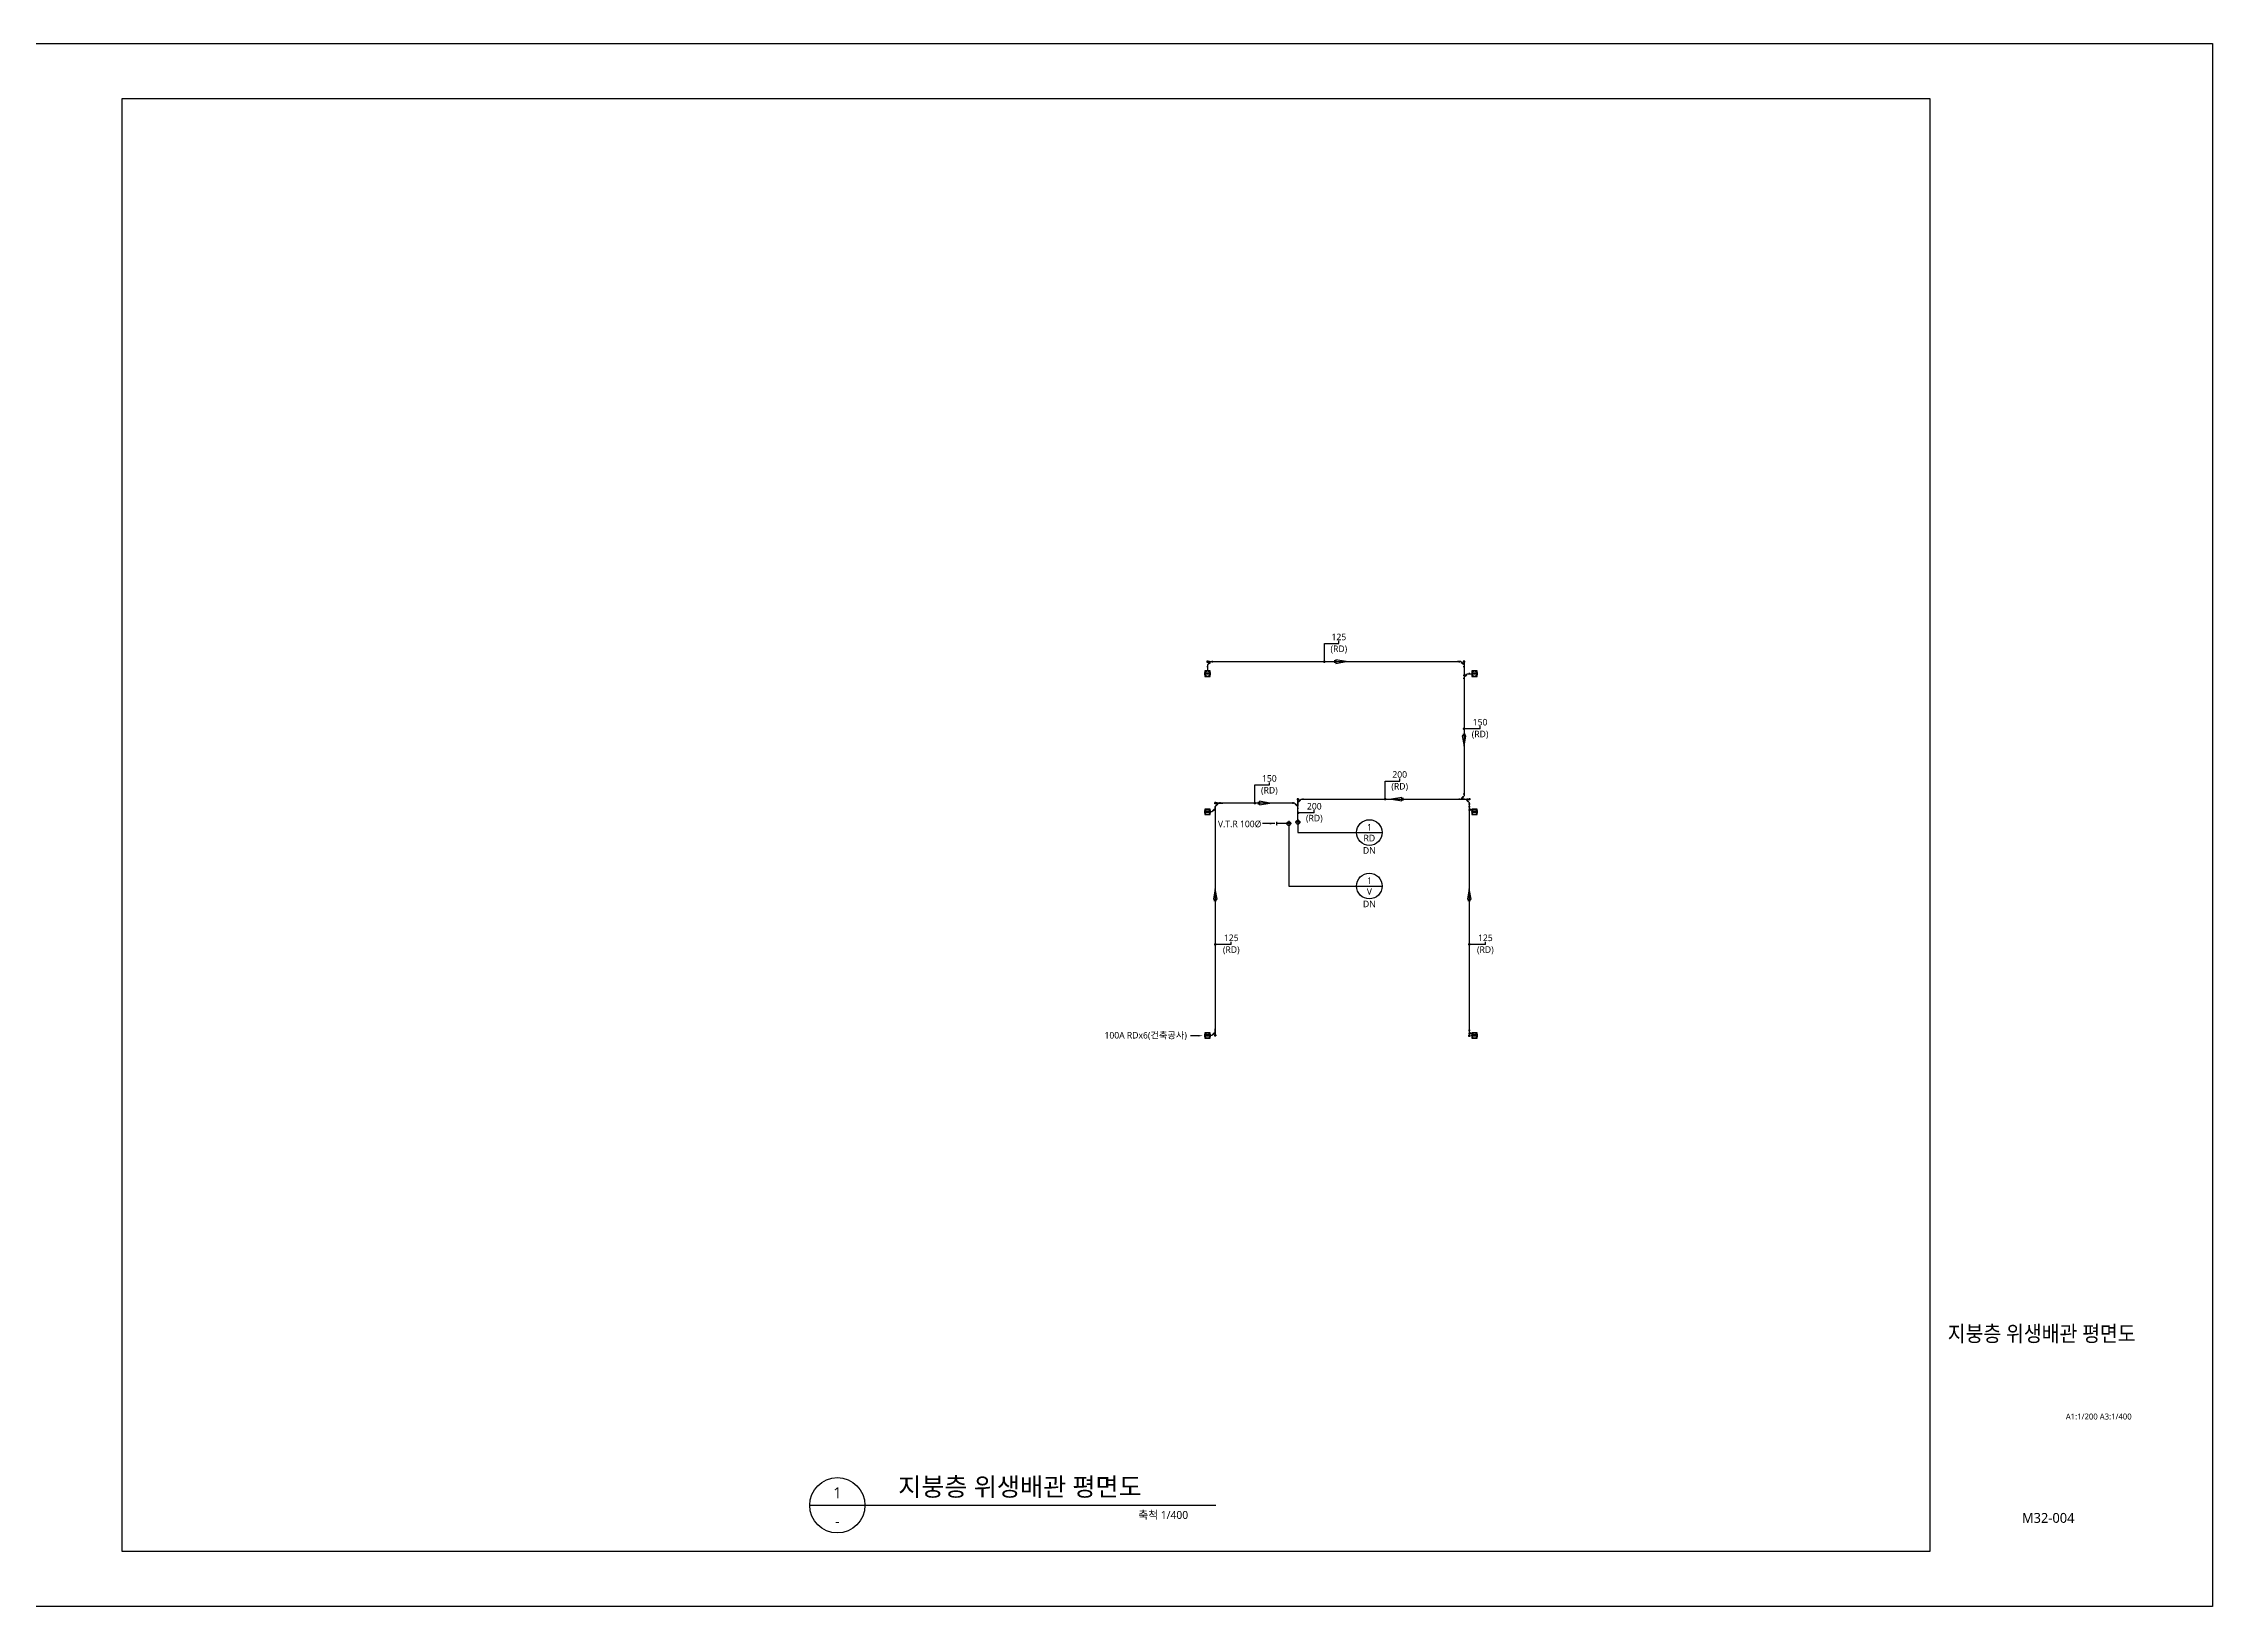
# Model space of a CAD drawing. Header units: millimetres. Extents: x -106634 to 504600, y 0 to 118800.
# Drawn here: x 339718 to 504600, y 0 to 118800 of the extents above; entities that cross this region are included whole.
import ezdxf
from ezdxf.enums import TextEntityAlignment as Align

# ---------------------------------------------------------------- set-up
doc = ezdxf.new("R2010")
doc.units = ezdxf.units.MM
doc.header["$LTSCALE"] = 200
doc.layers.get('DEFPOINTS').update_dxf_attribs({"color": 137})
for name, color, linetype in [('AA-MKXS', 3, 'Continuous'), ('DI', 1, 'Continuous'), ('PIPE', 3, 'Continuous'), ('SD', 4, 'Continuous'), ('TE', 2, 'Continuous'), ('TEXT', 3, 'Continuous'), ('WALL-D', 3, 'Continuous')]:
    doc.layers.add(name, color=color, linetype=linetype)
doc.styles.add('SUNJIN', font='malgun.ttf')
doc.styles.add('스타일1', font='malgun.ttf')

# ---------------------------------------------------------------- blocks, each defined once
blk = doc.blocks.new('sheet-line')
at = {"layer": 'DEFPOINTS'}
blk.add_lwpolyline([(168200, -356400), (0, -356400), (0, -237600), (168200, -237600)], close=True, dxfattribs=at)
blk = doc.blocks.new('A$C5256647F')
at = {"layer": 'SD', "color": 1}
for p, q in [((2.46, 1.55), (0.04, 1.55)), ((2.46, 0.95), (0.04, 0.95))]:
    blk.add_line(p, q, dxfattribs=at)
at = {"layer": 'SD', "color": 2}
blk.add_lwpolyline([(2.5, 2.5), (0, 2.5), (0, 0), (2.5, 0)], close=True, dxfattribs=at)
blk.add_circle((1.25, 1.25), 1.25, dxfattribs=at)
blk = doc.blocks.new('A$C157C1C89')
at = {"layer": 'SD', "color": 2}
for p, q in [((0, 1.3), (1, 2.3)), ((0.1, 1.4), (0.1, 0)), ((3.1, 1.4), (3.1, 0))]:
    blk.add_line(p, q, dxfattribs=at)
blk = doc.blocks.new('A$C08061792')
at = {"layer": 'SD', "color": 2}
for p, q in [((0, 3.1), (1.4, 3.1)), ((2.3, 1), (1.3, 0))]:
    blk.add_line(p, q, dxfattribs=at)
blk = doc.blocks.new('A$C3715618A')
at = {"layer": 'SD', "color": 2}
for p, q in [((0, 0.4), (0, 1.7)), ((0.6, 0), (0.6, 2.1))]:
    blk.add_line(p, q, dxfattribs=at)
blk = doc.blocks.new('A$C1AEA35FA')
at = {"layer": 'PIPE', "color": 2}
blk.add_line((0, 0.22), (0, 1.42), dxfattribs=at)
blk.add_lwpolyline([(0.62, 1.65), (5.32, 0.82), (0.62, 0)], close=True, dxfattribs=at)
blk = doc.blocks.new('A$C30F65513')
at = {"layer": 'PIPE', "color": 1}
for p, q in [((2.8, 1.4), (0, 1.4)), ((1.4, 2.8), (1.4, 0))]:
    blk.add_line(p, q, dxfattribs=at)
at = {"layer": 'PIPE'}
blk.add_circle((1.4, 1.4), 1, dxfattribs=at)

msp = doc.modelspace()

# ---------------------------------------------------------------- linework, layer by layer
at = {"layer": 'AA-MKXS', "color": 7}
msp.add_line((397966, 7700), (428830, 7700), dxfattribs=at)
msp.add_circle((400067, 7700), 2100, dxfattribs=at)
at = {"layer": 'DEFPOINTS'}
msp.add_lwpolyline([(345700, 114600), (483100, 114600), (483100, 4200), (345700, 4200)], close=True, dxfattribs=at)
msp.add_lwpolyline([(345700, 114600), (483100, 114600), (483100, 4200), (345700, 4200)], close=True, dxfattribs=at)
at = {"layer": 'DI'}
for p, q in [((437085, 71815), (437085, 73192)), ((437085, 73192), (438185, 73192)), ((438185, 73192), (438185, 73392)), ((448921, 66714), (447700, 66714)), ((448921, 66714), (448921, 66914)), ((441711, 61363), (441711, 62740)), ((441711, 62740), (442811, 62740)), ((442811, 62740), (442811, 62940)), ((431804, 61063), (431804, 62440)), ((431804, 62440), (432904, 62440)), ((432904, 62440), (432904, 62640)), ((436321, 60325), (435100, 60325)), ((436321, 60325), (436321, 60525)), ((430008, 50327), (428787, 50327)), ((430008, 50327), (430008, 50527)), ((449321, 50327), (448100, 50327)), ((449321, 50327), (449321, 50527))]:
    msp.add_line(p, q, dxfattribs=at)
at = {"layer": 'DI', "const_width": 100}
for points in [[(437035, 71815, -1), (437135, 71815, -1)], [(447650, 66714, 1), (447750, 66714, 1)], [(431754, 61063, -1), (431854, 61063, -1)], [(441661, 61363, -1), (441761, 61363, -1)], [(435050, 60325, 1), (435150, 60325, 1)], [(428737, 50327, 1), (428837, 50327, 1)], [(448050, 50327, 1), (448150, 50327, 1)]]:
    msp.add_lwpolyline(points, format="xyb", close=True, dxfattribs=at)
at = {"layer": 'PIPE', "color": 4}
for p, q in [((428200, 71815), (447450, 71815)), ((447700, 71815), (447700, 61613)), ((434822, 61063), (428787, 61063)), ((435072, 59613), (435072, 61363)), ((435322, 61363), (448100, 61363)), ((448100, 61113), (448100, 43400)), ((428787, 60563), (428787, 43400))]:
    msp.add_line(p, q, dxfattribs=at)
at = {"layer": 'PIPE', "color": 1}
for p, q in [((433319, 59509), (432383, 59509)), ((427471, 43387), (426897, 43387))]:
    msp.add_line(p, q, dxfattribs=at)
at = {"layer": 'PIPE', "color": 7}
for p, q in [((433458, 59610), (433458, 59410)), ((433458, 59610), (433508, 59610)), ((434381, 59510), (433458, 59510)), ((433458, 59410), (433508, 59410))]:
    msp.add_line(p, q, dxfattribs=at)
at = {"layer": 'PIPE', "color": 1}
for points in [[(432930, 59574), (432930, 59444), (433319, 59509)], [(427471, 43452), (427471, 43322), (427860, 43387)]]:
    msp.add_solid(points, dxfattribs=at)
at = {"layer": 'SD'}
for p, q in [((428200, 71815), (428783, 71815)), ((428450, 71815), (428200, 71565)), ((428200, 71565), (428200, 71108)), ((447450, 71815), (447213, 71815)), ((447700, 71565), (447450, 71815)), ((447700, 71815), (447700, 71544)), ((447700, 70900), (447700, 70379)), ((447700, 70650), (447950, 70900)), ((447950, 70900), (448292, 70900)), ((428787, 61063), (429370, 61063)), ((429037, 61063), (428787, 60813)), ((435072, 60813), (434822, 61063)), ((435072, 61363), (435072, 60842)), ((435072, 61113), (435322, 61363)), ((435322, 61363), (435559, 61363)), ((447450, 61363), (447700, 61613)), ((447850, 61363), (448100, 61113)), ((448100, 61363), (448100, 61363)), ((448100, 61113), (448100, 60876)), ((448100, 61113), (448100, 60876)), ((428537, 60400), (428200, 60400)), ((428787, 60650), (428537, 60400)), ((428787, 60813), (428787, 60576)), ((448100, 60650), (448500, 60400)), ((428537, 43400), (428200, 43400)), ((428787, 43650), (428537, 43400)), ((428787, 43400), (428787, 43921)), ((448100, 43650), (448500, 43400))]:
    msp.add_line(p, q, dxfattribs=at)
at = {"layer": 'TE', "color": 6}
for p, q in [((434381, 59510), (434381, 54761)), ((435072, 59843), (435072, 58825)), ((435072, 58825), (439529, 58825)), ((434381, 54761), (439529, 54761))]:
    msp.add_line(p, q, dxfattribs=at)
at = {"layer": 'TE'}
for p, q in [((439529, 58825), (441479, 58825)), ((439529, 54761), (441479, 54761))]:
    msp.add_line(p, q, dxfattribs=at)
for centre in [(440504, 58825), (440504, 54761)]:
    msp.add_circle(centre, 975, dxfattribs=at)

# ---------------------------------------------------------------- block references
at = {"layer": 'PIPE', "xscale": -166.6666666666861, "yscale": 166.6666666666861, "zscale": 166.6666666666667}
for p, rotation in [((437855, 71952), 179.9999999999997), ((447837, 66288), 89.99999999999967), ((432050, 61201), 179.9999999999997), ((443072, 61226), 359.9999999999997), ((428649, 53650), 269.9999999999997), ((447963, 53650), 269.9999999999997)]:
    msp.add_blockref('A$C1AEA35FA', p, dxfattribs=dict(at, rotation=rotation))
at = {"layer": 'PIPE', "xscale": 150, "yscale": 150, "zscale": 150}
for p in [(434171, 59300), (434862, 59403)]:
    msp.add_blockref('A$C30F65513', p, dxfattribs=at)
at = {"layer": 'SD'}
for name, p, xscale, yscale, zscale in [('A$C5256647F', (427992, 70692), 166.666666666657, 166.666666666657, 166.666666666657), ('A$C5256647F', (448292, 70692), 166.666666666657, 166.666666666657, 166.666666666657), ('A$C157C1C89', (447580, 61304), -83.33333333332848, 83.33333333332848, 83.33333333332848), ('A$C08061792', (447759, 61483), -83.33333333332848, 83.33333333332848, 83.33333333332848), ('A$C5256647F', (427992, 60192), 166.666666666657, 166.666666666657, 166.666666666657), ('A$C5256647F', (448292, 60192), 166.666666666657, 166.666666666657, 166.666666666657), ('A$C5256647F', (427992, 43192), 166.666666666657, 166.666666666657, 166.666666666657), ('A$C5256647F', (448292, 43192), 166.666666666657, 166.666666666657, 166.666666666657)]:
    msp.add_blockref(name, p, dxfattribs=dict(at, xscale=xscale, yscale=yscale, zscale=zscale))
for name, p, xscale, yscale, zscale, rotation in [('A$C08061792', (428141, 71695), -83.33333333332848, 83.33333333334303, 83.33333333333334, 180), ('A$C3715618A', (428154, 71902), -83.33333333332848, 83.33333333334303, 83.33333333333334, 180), ('A$C157C1C89', (428320, 71874), -83.33333333332848, 83.33333333334303, 83.33333333333334, 180), ('A$C08061792', (447580, 71874), -83.33333333334303, 83.33333333334303, 83.33333333333334, 89.9999999999999), ('A$C157C1C89', (447759, 71695), -83.33333333334303, 83.33333333334303, 83.33333333333334, 89.9999999999999), ('A$C3715618A', (447787, 71861), -83.33333333334303, 83.33333333334303, 83.33333333333334, 89.9999999999999), ('A$C08061792', (447820, 70959), 83.33333333334303, 83.33333333334303, 83.33333333334303, 270), ('A$C157C1C89', (447641, 70780), 83.33333333334303, 83.33333333334303, 83.33333333334303, 270), ('A$C3715618A', (428741, 61150), -83.33333333332848, 83.33333333334303, 83.33333333333334, 180), ('A$C157C1C89', (428906, 61123), -83.33333333332848, 83.33333333334303, 83.33333333333334, 180), ('A$C08061792', (434952, 61123), -83.33333333334303, 83.33333333334303, 83.33333333334303, 89.99999999999999), ('A$C3715618A', (434985, 61409), 83.33333333334303, 83.33333333334303, 83.33333333334303, 270), ('A$C157C1C89', (435012, 61244), 83.33333333334303, 83.33333333334303, 83.33333333334303, 270), ('A$C08061792', (435191, 61423), 83.33333333334303, 83.33333333334303, 83.33333333334303, 270), ('A$C157C1C89', (447980, 61423), 83.33333333332848, 83.33333333332848, 83.33333333332848, 180), ('A$C08061792', (448159, 61244), 83.33333333332848, 83.33333333332848, 83.33333333332848, 180), ('A$C3715618A', (448146, 61450), 83.33333333332848, 83.33333333332848, 83.33333333332848, 180), ('A$C08061792', (428667, 60341), 83.33333333334303, 83.33333333334303, 83.33333333334303, 90), ('A$C157C1C89', (428846, 60520), 83.33333333334303, 83.33333333334303, 83.33333333334303, 90), ('A$C08061792', (428727, 60944), -83.33333333332848, 83.33333333334303, 83.33333333333334, 180), ('A$C157C1C89', (435131, 60944), -83.33333333334303, 83.33333333334303, 83.33333333334303, 89.99999999999999), ('A$C157C1C89', (448041, 60520), -83.33333333334303, 83.33333333334303, 83.33333333333334, 270), ('A$C08061792', (428667, 43341), 83.33333333334303, 83.33333333334303, 83.33333333334303, 90), ('A$C157C1C89', (428846, 43520), 83.33333333334303, 83.33333333334303, 83.33333333334303, 90), ('A$C3715618A', (428874, 43354), 83.33333333334303, 83.33333333334303, 83.33333333334303, 90), ('A$C3715618A', (448013, 43354), -83.33333333334303, 83.33333333334303, 83.33333333333334, 270), ('A$C157C1C89', (448041, 43520), -83.33333333334303, 83.33333333334303, 83.33333333333334, 270)]:
    msp.add_blockref(name, p, dxfattribs=dict(at, xscale=xscale, yscale=yscale, zscale=zscale, rotation=rotation))
at = {"layer": 'WALL-D'}
msp.add_blockref('sheet-line', (336400, 356400), dxfattribs=at)
msp.add_blockref('sheet-line', (336400, 356400), dxfattribs=at)

# ---------------------------------------------------------------- texts
at = {"layer": 'AA-MKXS', "linetype": 'Continuous', "style": '스타일1'}
msp.add_text('지붕층 위생배관 평면도', height=1400, dxfattribs=at).set_placement((404687, 8409))
msp.add_text('1', height=840, dxfattribs=at).set_placement((400074, 8224), align=Align.CENTER)
msp.add_text('축척 1/400', height=600, dxfattribs=at).set_placement((426730, 6965), align=Align.MIDDLE_RIGHT)
at = {"layer": 'AA-MKXS', "style": '스타일1'}
msp.add_text('-', height=840, dxfattribs=at).set_placement((400067, 6499), align=Align.MIDDLE)
at = {"layer": 'TE', "style": 'SUNJIN'}
for s, p in [('(RD)', (438185, 72793)), ('125', (438185, 73692)), ('(RD)', (448921, 66315)), ('150', (448921, 67214)), ('150', (432904, 62940)), ('200', (442811, 63240)), ('(RD)', (432904, 62041)), ('200', (436321, 60825)), ('(RD)', (442811, 62341)), ('V.T.R 100%%C', (430644, 59482)), ('(RD)', (436321, 59926)), ('DN', (440504, 57466)), ('RD', (440504, 58408)), ('V', (440504, 54344)), ('DN', (440504, 53401)), ('(RD)', (430008, 49928)), ('125', (430008, 50827)), ('(RD)', (449321, 49928)), ('125', (449321, 50827)), ('100A RDx6(건축공사)', (423505, 43422))]:
    msp.add_text(s, height=500, dxfattribs=at).set_placement(p, align=Align.MIDDLE_CENTER)
at = {"layer": 'TE', "style": 'SUNJIN', "width": 0.7}
for p in [(440504, 59232), (440504, 55168)]:
    msp.add_text('1', height=500, dxfattribs=at).set_placement(p, align=Align.MIDDLE_CENTER)
at = {"layer": 'TEXT', "color": 3, "style": '스타일1', "width": 0.9}
msp.add_text('지붕층 위생배관 평면도', height=1200, dxfattribs=at).set_placement((491608, 20745), align=Align.MIDDLE_CENTER)
at = {"layer": 'TEXT', "color": 3, "style": '스타일1'}
for s, height, p in [('A1:1/200 A3:1/400', 450, (495943, 14446)), ('M32-004', 750, (492104, 6741))]:
    msp.add_text(s, height=height, dxfattribs=at).set_placement(p, align=Align.MIDDLE_CENTER)

doc.saveas('drawing.dxf')
